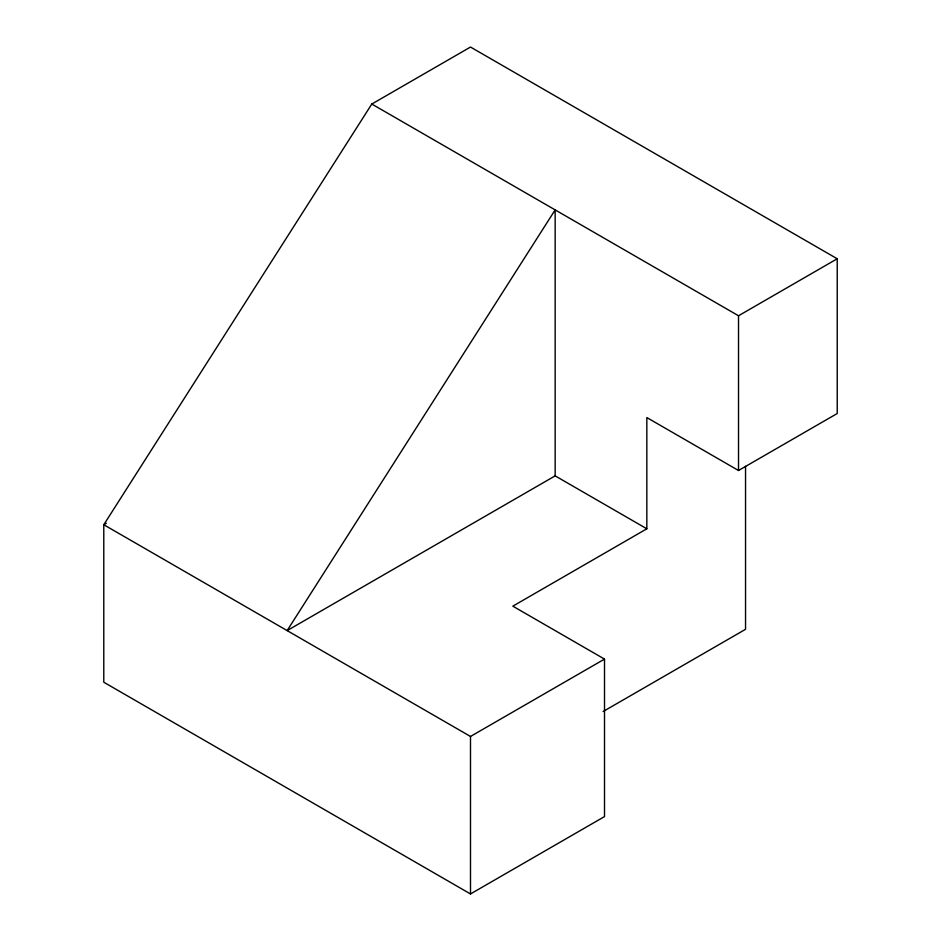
<?xml version="1.0" encoding="UTF-8"?>
<svg xmlns="http://www.w3.org/2000/svg" width="941" height="941" viewBox="0 0 941 941"><rect width="100%" height="100%" fill="white"/><g stroke="black" fill="none" stroke-linecap="round" stroke-linejoin="round"><path stroke-width="1.41" d="M371.801 104.039L103.781 524.737L103.781 682.225L470.5 893.95L604.51 816.576L604.51 659.1L512.833 606.169L646.832 528.795L646.832 417.569L738.52 470.5L837.219 413.511L837.219 258.775L470.5 47.05L371.801 104.039L738.52 315.764L837.219 258.775M106.321 523.278L103.781 524.737L470.5 736.462L604.51 659.1M555.155 475.864L287.146 630.599L555.155 209.902L555.155 475.864L646.832 528.795M603.11 711.525L745.543 629.294L745.543 466.313M738.52 315.764L738.52 470.5M470.5 736.462L470.5 893.95"/></g></svg>
